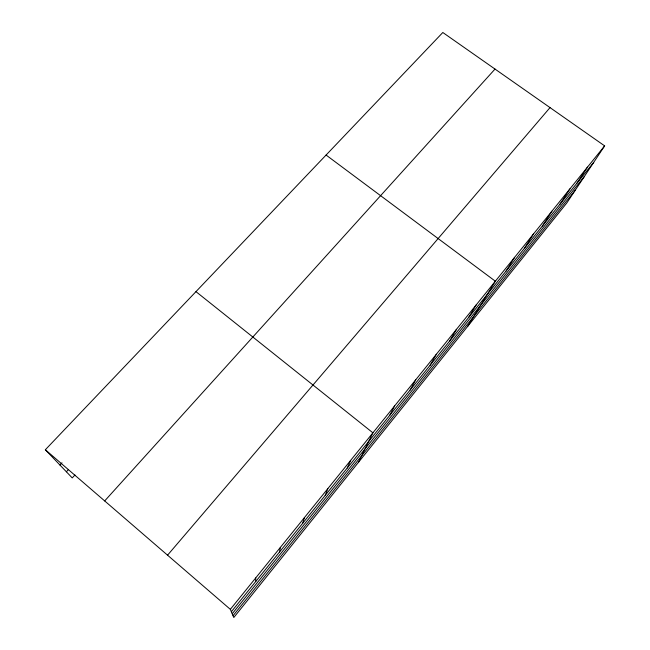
<?xml version="1.0" encoding="UTF-8"?>
<svg xmlns="http://www.w3.org/2000/svg" width="650" height="650" viewBox="0 0 650 650"><rect width="100%" height="100%" fill="white"/><g stroke="black" fill="none" stroke-linecap="round" stroke-linejoin="round"><path stroke-width="0.97" d="M279.492 552.053L280.402 547.365M302.648 523.339L304.436 517.603M325.219 495.349L327.852 488.605M347.238 468.049L350.675 460.354M358.556 462.191L372.905 432.819L195.967 291.639M389.675 415.415L394.591 405.974M410.134 390.041L415.74 379.787M430.113 365.259L436.369 354.242M449.629 341.055L456.503 329.314M468.699 317.411L476.157 304.98M467.74 326.276L495.349 281.214L326.081 155.049M506.09 271.042L514.654 257.311M524.42 248.308L533.504 233.967M542.327 226.094L551.915 211.169M559.845 204.376L569.896 188.906M576.972 183.129L587.47 167.148M604.646 145.876L566.841 202.922L233.805 617.5L230.344 609.351L45.354 449.743L442.821 32.5L604.646 145.876L230.344 609.351M232.221 613.779L584.35 176.499M233.049 615.729L575.226 190.271M231.359 611.747L593.726 162.362M167.562 555.181L550.022 107.608M104.683 500.931L495.016 69.071M74.953 474.996L72.239 477.921L45.354 449.743M66.373 471.778L68.421 469.584M59.93 465.018L61.986 462.824M255.71 577.939L255.743 581.514"/></g></svg>
